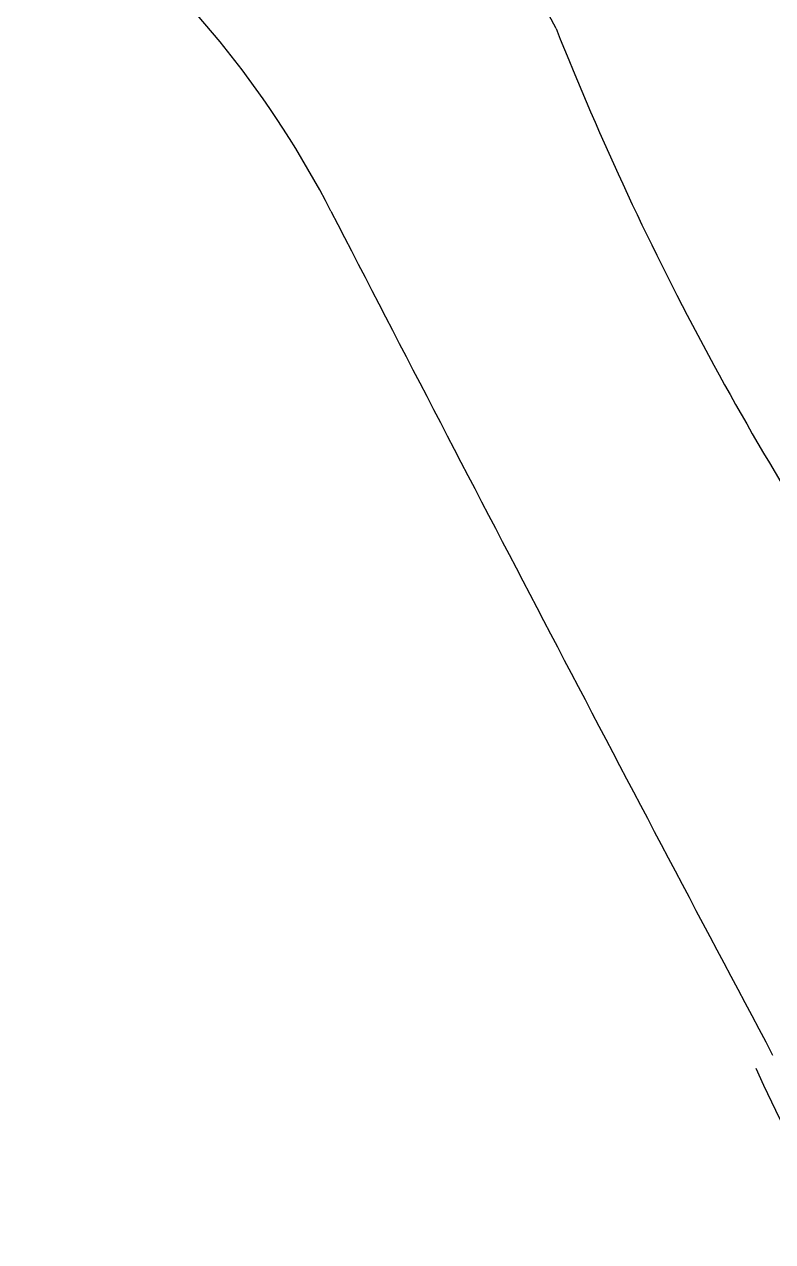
# Model space of a CAD drawing. Extents: x 0 to 78, y -21 to 126.
# Drawn here: x 38.67 to 41.303, y 2.211 to 6.496 of the extents above; entities that cross this region are included whole.
import ezdxf

# ---------------------------------------------------------------- set-up
doc = ezdxf.new("R2010")
doc.units = 0
doc.header["$MEASUREMENT"] = 0
doc.layers.add('1', color=4, linetype='Continuous')

# ---------------------------------------------------------------- blocks, each defined once
blk = doc.blocks.new('2017 PRODIGY HL')
at = {"layer": '1', "color": 3, "linetype": 'Continuous'}
for centre, radius, start, end in [((36.9985, 4.6239), 4.0001, 27.6605, 77.3799), ((36.7098, 4.2718), 3.4194, 27.2694, 72.0596), ((50.59, 10.4662), 10.81, 201.63407, 215.08236), ((280.0563, 129.7077), 270.3537, 207.269399, 207.979836), ((46.383, 5.1465), 5.6404, 204.3441, 225.4568)]:
    blk.add_arc(centre, radius, start, end, dxfattribs=at)

msp = doc.modelspace()

# ---------------------------------------------------------------- block references
at = {"layer": '1'}
msp.add_blockref('2017 PRODIGY HL', (0, 0), dxfattribs=at)

doc.saveas('drawing.dxf')
